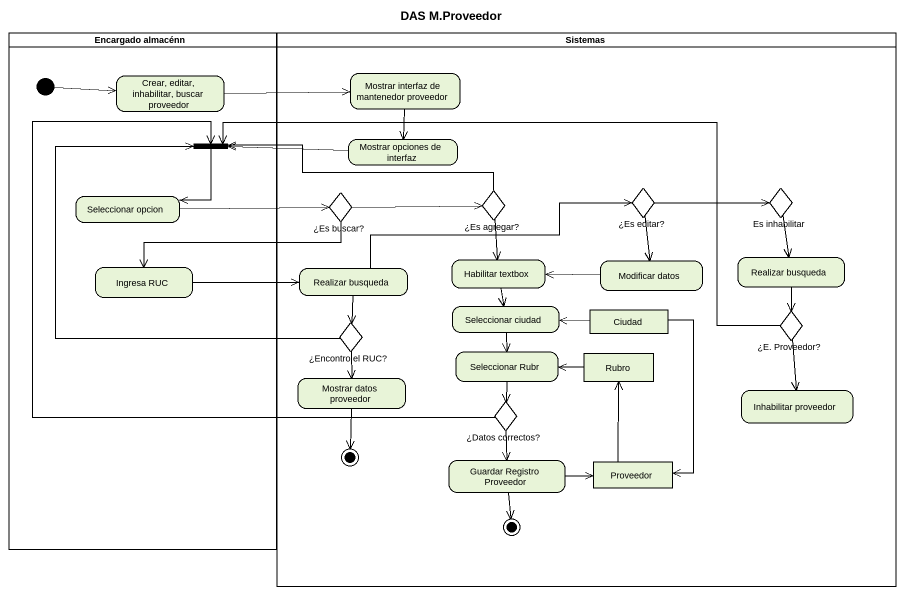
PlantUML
@startuml
title DAS M.Proveedor
hide empty description
state "Encargado almacénn" as Encargado_almacénn <<partition>> {
  state "Crear, editar, inhabilitar, buscar proveedor" as Crear_editar_inhabilitar
  state fork1 <<join>>
  state "Seleccionar opcion" as Seleccionar_opcion
  state "Ingresa RUC" as Ingresa_RUC
  [*] -right-> Crear_editar_inhabilitar
}
state Sistemas <<partition>> {
  state "Mostrar interfaz de mantenedor proveedor" as Mostrar_interfaz_de
  state "Mostrar opciones de interfaz" as Mostrar_opciones_de_interfaz
  state "¿Es buscar?" as Es_buscar <<choice>>
  state "¿Es agregar?" as Es_agregar <<choice>>
  state "¿Es editar?" as Es_editar <<choice>>
  state "Es inhabilitar" as Es_inhabilitar <<choice>>
  state "Realizar busqueda" as Realizar_busqueda
  state "Habilitar textbox" as Habilitar_textbox
  state "Modificar datos" as Modificar_datos
  state "Realizar busqueda" as Realizar_busqueda_2
  state "Seleccionar ciudad" as Seleccionar_ciudad
  state Ciudad <<object>>
  state "¿E. Proveedor?" as E_Proveedor <<choice>>
  state "¿Encontro el RUC?" as Encontro_el_RUC <<choice>>
  state "Seleccionar Rubr" as Seleccionar_Rubr
  state Rubro <<object>>
  state "Mostrar datos proveedor" as Mostrar_datos_proveedor
  state "Inhabilitar proveedor" as Inhabilitar_proveedor
  state "¿Datos correctos?" as Datos_correctos <<choice>>
  state final1 <<end>>
  state "Guardar Registro Proveedor" as Guardar_Registro_Proveedor
  state Proveedor <<object>>
  state final2 <<end>>
}
Crear_editar_inhabilitar -right-> Mostrar_interfaz_de
Mostrar_interfaz_de --> Mostrar_opciones_de_interfaz
fork1 --> Seleccionar_opcion
Mostrar_opciones_de_interfaz -left-> fork1
Seleccionar_opcion -right-> Es_buscar
Es_buscar -right-> Es_agregar
Es_buscar -left-> Ingresa_RUC
Es_agregar -left-> fork1
Es_agregar --> Habilitar_textbox
Es_editar -right-> Es_inhabilitar
Es_editar --> Modificar_datos
Es_inhabilitar --> Realizar_busqueda_2
Ingresa_RUC -right-> Realizar_busqueda
Realizar_busqueda -right-> Es_editar
Realizar_busqueda --> Encontro_el_RUC
Habilitar_textbox --> Seleccionar_ciudad
Modificar_datos -left-> Habilitar_textbox
Realizar_busqueda_2 --> E_Proveedor
Seleccionar_ciudad --> Seleccionar_Rubr
Ciudad -left-> Seleccionar_ciudad
Ciudad --> Proveedor
E_Proveedor -left-> fork1
E_Proveedor --> Inhabilitar_proveedor
Encontro_el_RUC -up-> fork1
Encontro_el_RUC --> Mostrar_datos_proveedor
Seleccionar_Rubr --> Datos_correctos
Rubro -left-> Seleccionar_Rubr
Mostrar_datos_proveedor --> final1
Datos_correctos -up-> fork1
Datos_correctos --> Guardar_Registro_Proveedor
Guardar_Registro_Proveedor -right-> Proveedor
Guardar_Registro_Proveedor --> final2
Proveedor -up-> Rubro
@enduml
